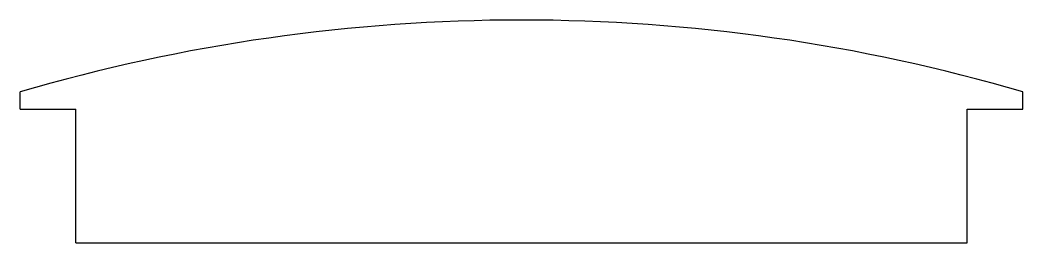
# Model space of a CAD drawing. Extents: x 109.5 to 132, y 166.4 to 171.4.
import ezdxf

# ---------------------------------------------------------------- set-up
doc = ezdxf.new("R2010")
doc.units = 0
doc.header["$LTSCALE"] = 12.7
doc.layers.add('VISIBLE', color=7, linetype='CONTINUOUS')

msp = doc.modelspace()

# ---------------------------------------------------------------- linework, layer by layer
at = {"layer": 'VISIBLE'}
for p, q in [((109.468, 169.427), (109.468, 169.815)), ((131.968, 169.427), (131.968, 169.815)), ((109.468, 169.427), (110.718, 169.427)), ((110.718, 166.427), (110.718, 169.427)), ((130.718, 169.427), (131.968, 169.427)), ((130.718, 166.427), (130.718, 169.427)), ((110.718, 166.427), (130.718, 166.427))]:
    msp.add_line(p, q, dxfattribs=at)
msp.add_arc((120.718, 131.364), 40.063, 73.6914, 106.3086, dxfattribs=at)

doc.saveas('drawing.dxf')
